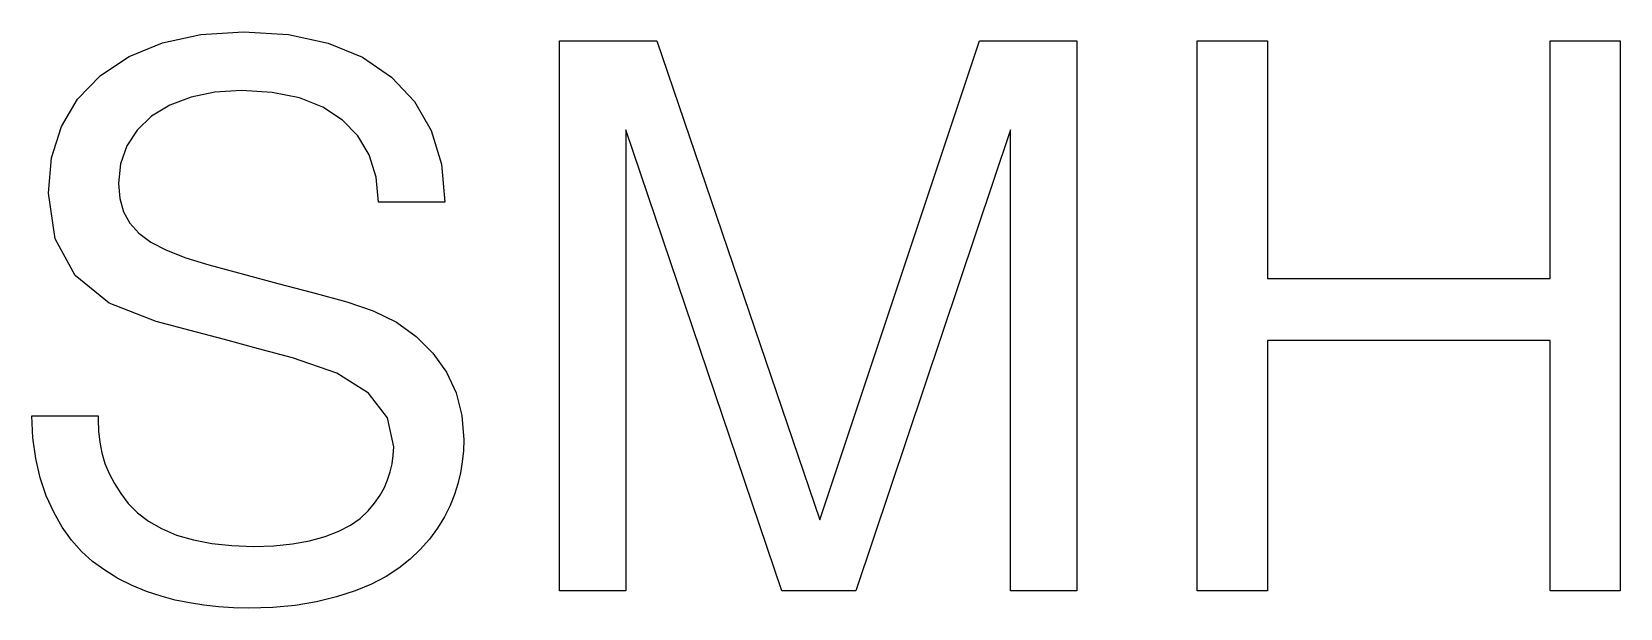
# Model space of a CAD drawing. Extents: x 0 to 53.5, y 0 to 19.4.
import ezdxf

# ---------------------------------------------------------------- set-up
doc = ezdxf.new("R2010")
doc.units = 0
doc.layers.add('Capa_1', color=7, linetype='CONTINUOUS')

msp = doc.modelspace()

# ---------------------------------------------------------------- linework, layer by layer
at = {"layer": 'Capa_1', "color": 7}
for p, q in [((4.406901, 19.037304), (5.692776, 19.313529)), ((5.692776, 19.313529), (7.137401, 19.405604)), ((7.137401, 19.405604), (8.648701, 19.310354)), ((8.648701, 19.310354), (9.982201, 19.024604)), ((3.279776, 18.576929), (4.406901, 19.037304)), ((9.982201, 19.024604), (11.137901, 18.548354)), ((17.779207, 0.584204), (17.779207, 19.100804)), ((17.779207, 19.100804), (21.055807, 19.100804)), ((21.055807, 19.100804), (26.542207, 2.971804)), ((26.542207, 2.971804), (31.927007, 19.100804)), ((31.927007, 19.100804), (35.203607, 19.100804)), ((35.203607, 19.100804), (35.203607, 0.584204)), ((39.260067, 0.584204), (39.260067, 19.100804)), ((39.260067, 19.100804), (41.622266, 19.100804)), ((41.622266, 19.100804), (41.622266, 11.099804)), ((51.147266, 11.099804), (51.147266, 19.100804)), ((51.147266, 19.100804), (53.509466, 19.100804)), ((53.509466, 19.100804), (53.509466, 0.584204)), ((2.311401, 17.932404), (3.279776, 18.576929)), ((11.137901, 18.548354), (12.115801, 17.881604)), ((1.544639, 17.141829), (2.311401, 17.932404)), ((12.115801, 17.881604), (12.895264, 17.056104)), ((0.996951, 16.217904), (1.544639, 17.141829)), ((5.365751, 17.208504), (4.656139, 16.938629)), ((6.167439, 17.370429), (5.365751, 17.208504)), ((7.061201, 17.424404), (6.167439, 17.370429)), ((8.102601, 17.362492), (7.061201, 17.424404)), ((9.017001, 17.176754), (8.102601, 17.362492)), ((9.804401, 16.867192), (9.017001, 17.176754)), ((4.656139, 16.938629), (4.038601, 16.560804)), ((10.464801, 16.433804), (9.804401, 16.867192)), ((12.895264, 17.056104), (13.455651, 16.078204)), ((0.668339, 15.160629), (0.996951, 16.217904)), ((3.549651, 16.095667), (3.200401, 15.563854)), ((4.038601, 16.560804), (3.549651, 16.095667)), ((10.988676, 15.898817), (10.464801, 16.433804)), ((13.455651, 16.078204), (13.796964, 14.947904)), ((25.272207, 0.584204), (20.014407, 16.103604)), ((20.014407, 16.103604), (20.014407, 0.584204)), ((32.968407, 16.103604), (27.761407, 0.584204)), ((32.968407, 0.584204), (32.968407, 16.103604)), ((3.200401, 15.563854), (2.990851, 14.965367)), ((11.366501, 15.259054), (10.988676, 15.898817)), ((0.558801, 13.970004), (0.668339, 15.160629)), ((11.598276, 14.514517), (11.366501, 15.259054)), ((2.990851, 14.965367), (2.921001, 14.300204)), ((11.684001, 13.665204), (11.598276, 14.514517)), ((13.796964, 14.947904), (13.919201, 13.665204)), ((0.785814, 12.433304), (0.558801, 13.970004)), ((2.921001, 14.300204), (2.963864, 13.795379)), ((2.963864, 13.795379), (3.092451, 13.347704)), ((12.242801, 13.665204), (11.684001, 13.665204)), ((12.801601, 13.665204), (12.242801, 13.665204)), ((13.360401, 13.665204), (12.801601, 13.665204)), ((13.919201, 13.665204), (13.360401, 13.665204)), ((3.092451, 13.347704), (3.306764, 12.957179)), ((3.306764, 12.957179), (3.606801, 12.623804)), ((1.466851, 11.201404), (0.785814, 12.433304)), ((3.606801, 12.623804), (4.011614, 12.328529)), ((4.011614, 12.328529), (4.540251, 12.052304)), ((4.540251, 12.052304), (5.192714, 11.795129)), ((5.192714, 11.795129), (5.969001, 11.557004)), ((5.969001, 11.557004), (7.131051, 11.245854)), ((7.131051, 11.245854), (8.293101, 10.934704)), ((2.601914, 10.274304), (1.466851, 11.201404)), ((8.293101, 10.934704), (9.455151, 10.623554)), ((41.622266, 11.099804), (51.147266, 11.099804)), ((4.191001, 9.652004), (2.601914, 10.274304)), ((9.455151, 10.623554), (10.617201, 10.312404)), ((10.617201, 10.312404), (11.503026, 10.013954)), ((5.340351, 9.347204), (4.191001, 9.652004)), ((11.503026, 10.013954), (12.280901, 9.626604)), ((6.489701, 9.042404), (5.340351, 9.347204)), ((12.280901, 9.626604), (12.950826, 9.150354)), ((12.950826, 9.150354), (13.512801, 8.585204)), ((7.639051, 8.737604), (6.489701, 9.042404)), ((8.788401, 8.432804), (7.639051, 8.737604)), ((13.512801, 8.585204), (13.968414, 7.945442)), ((51.147266, 9.017004), (41.622266, 9.017004)), ((41.622266, 9.017004), (41.622266, 0.584204)), ((51.147266, 0.584204), (51.147266, 9.017004)), ((10.277476, 7.912104), (8.788401, 8.432804)), ((11.341101, 7.239004), (10.277476, 7.912104)), ((13.968414, 7.945442), (14.293851, 7.245354)), ((11.979276, 6.413504), (11.341101, 7.239004)), ((14.293851, 7.245354), (14.489114, 6.484942)), ((0.039689, 5.737229), (0.000001, 6.477004)), ((0.000001, 6.477004), (0.558801, 6.477004)), ((0.558801, 6.477004), (1.117601, 6.477004)), ((1.117601, 6.477004), (1.676401, 6.477004)), ((1.676401, 6.477004), (2.235201, 6.477004)), ((2.235201, 6.477004), (2.235201, 6.445254)), ((2.235201, 6.445254), (2.235201, 6.413504)), ((14.489114, 6.484942), (14.554201, 5.664204)), ((2.235201, 6.413504), (2.235201, 6.381754)), ((2.235201, 6.381754), (2.235201, 6.350004)), ((2.235201, 6.350004), (2.249489, 5.962654)), ((2.249489, 5.962654), (2.292351, 5.588004)), ((12.192001, 5.435604), (11.979276, 6.413504)), ((0.133351, 5.041904), (0.039689, 5.737229)), ((2.292351, 5.588004), (2.363789, 5.226054)), ((12.179301, 5.146679), (12.192001, 5.435604)), ((14.554201, 5.664204), (14.541501, 5.295904)), ((0.280989, 4.391029), (0.133351, 5.041904)), ((2.363789, 5.226054), (2.463801, 4.876804)), ((2.463801, 4.876804), (2.608264, 4.535492)), ((12.077701, 4.587879), (12.141201, 4.864104)), ((12.141201, 4.864104), (12.179301, 5.146679)), ((14.503401, 4.927604), (14.439901, 4.559304)), ((14.541501, 5.295904), (14.503401, 4.927604)), ((0.482601, 3.784604), (0.280989, 4.391029)), ((2.608264, 4.535492), (2.787651, 4.197354)), ((11.880851, 4.062417), (11.988801, 4.318004)), ((11.988801, 4.318004), (12.077701, 4.587879)), ((14.439901, 4.559304), (14.351001, 4.191004)), ((0.738189, 3.228979), (0.482601, 3.784604)), ((2.787651, 4.197354), (3.001964, 3.862392)), ((3.001964, 3.862392), (3.251201, 3.530604)), ((11.550651, 3.541717), (11.734801, 3.803654)), ((11.734801, 3.803654), (11.880851, 4.062417)), ((14.241464, 3.830642), (14.090651, 3.460754)), ((14.351001, 4.191004), (14.241464, 3.830642)), ((1.022351, 2.730504), (0.738189, 3.228979)), ((3.251201, 3.530604), (3.562351, 3.216279)), ((3.562351, 3.216279), (3.937001, 2.933704)), ((11.066464, 3.022604), (11.328401, 3.276604)), ((11.328401, 3.276604), (11.550651, 3.541717)), ((14.090651, 3.460754), (13.898564, 3.081342)), ((1.335089, 2.289179), (1.022351, 2.730504)), ((3.937001, 2.933704), (4.375151, 2.682879)), ((4.375151, 2.682879), (4.876801, 2.463804)), ((10.342564, 2.590804), (10.737851, 2.794004)), ((10.737851, 2.794004), (11.066464, 3.022604)), ((13.665201, 2.692404), (13.393739, 2.322517)), ((13.898564, 3.081342), (13.665201, 2.692404)), ((1.676401, 1.905004), (1.335089, 2.289179)), ((4.876801, 2.463804), (5.448301, 2.297117)), ((5.448301, 2.297117), (6.070601, 2.178054)), ((6.070601, 2.178054), (6.743701, 2.106617)), ((8.151814, 2.103442), (8.782051, 2.165354)), ((8.782051, 2.165354), (9.358314, 2.268542)), ((9.358314, 2.268542), (9.880601, 2.413004)), ((9.880601, 2.413004), (10.342564, 2.590804)), ((13.393739, 2.322517), (13.087351, 1.974854)), ((2.049464, 1.576392), (1.676401, 1.905004)), ((6.743701, 2.106617), (7.467601, 2.082804)), ((7.467601, 2.082804), (8.151814, 2.103442)), ((12.746039, 1.649417), (12.369801, 1.346204)), ((13.087351, 1.974854), (12.746039, 1.649417)), ((2.457451, 1.276354), (2.049464, 1.576392)), ((2.900364, 1.004892), (2.457451, 1.276354)), ((12.369801, 1.346204), (11.942764, 1.066804)), ((3.378201, 0.762004), (2.900364, 1.004892)), ((3.870326, 0.563567), (3.378201, 0.762004)), ((4.356101, 0.400054), (3.870326, 0.563567)), ((10.888664, 0.584204), (10.261601, 0.381004)), ((11.449051, 0.812804), (10.888664, 0.584204)), ((11.942764, 1.066804), (11.449051, 0.812804)), ((20.014407, 0.584204), (17.779207, 0.584204)), ((27.761407, 0.584204), (25.272207, 0.584204)), ((35.203607, 0.584204), (32.968407, 0.584204)), ((41.622266, 0.584204), (39.260067, 0.584204)), ((53.509466, 0.584204), (51.147266, 0.584204)), ((4.835526, 0.271467), (4.356101, 0.400054)), ((5.308601, 0.177804), (4.835526, 0.271467)), ((5.795964, 0.100017), (5.308601, 0.177804)), ((6.292851, 0.044454), (5.795964, 0.100017)), ((6.799264, 0.011117), (6.292851, 0.044454)), ((7.315201, 0.000004), (6.799264, 0.011117)), ((8.118476, 0.023817), (7.315201, 0.000004)), ((8.877301, 0.095254), (8.118476, 0.023817)), ((9.591676, 0.214317), (8.877301, 0.095254)), ((10.261601, 0.381004), (9.591676, 0.214317))]:
    msp.add_line(p, q, dxfattribs=at)

doc.saveas('drawing.dxf')
